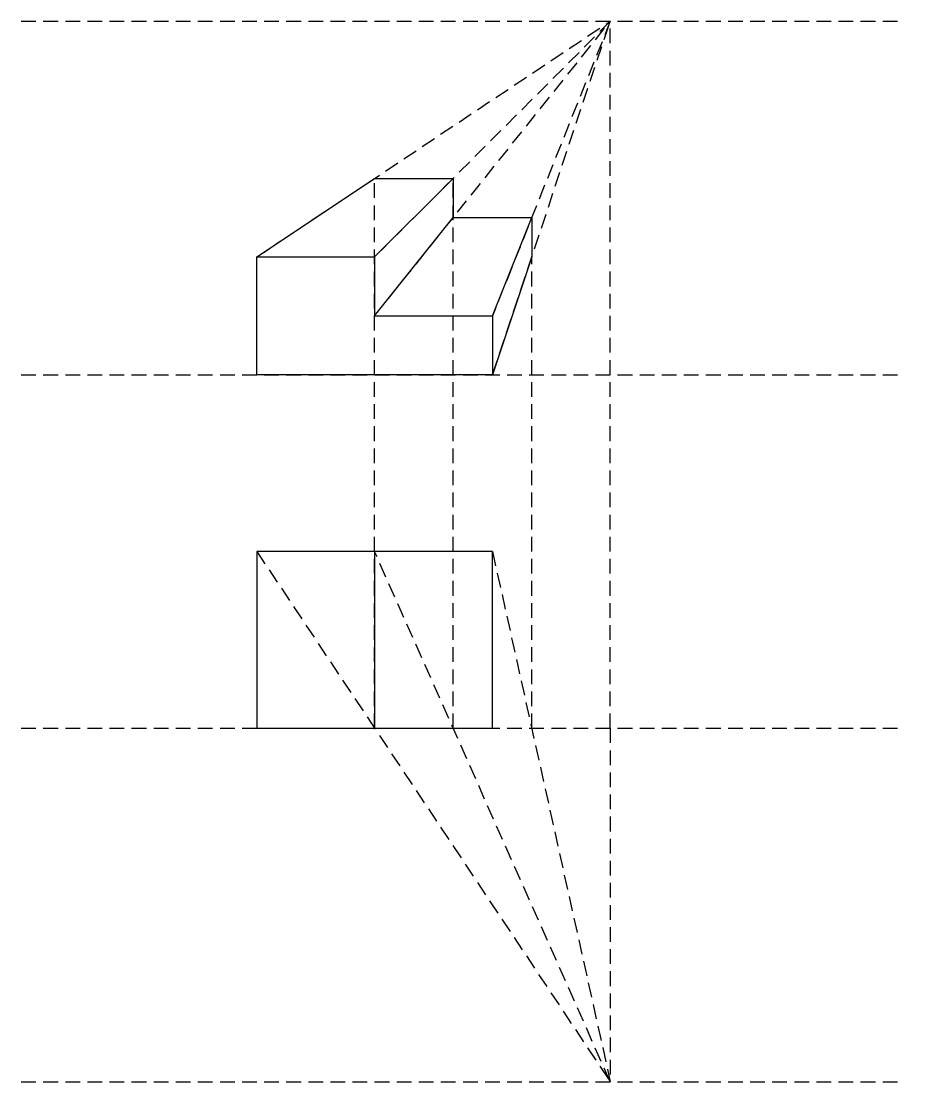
# Model space of a CAD drawing. Header units: inches. Extents: x 0 to 15, y -6 to 12.
import ezdxf

# ---------------------------------------------------------------- set-up
doc = ezdxf.new("R2010")
doc.units = ezdxf.units.IN
doc.header["$MEASUREMENT"] = 0
doc.linetypes.add('HIDDEN', pattern=[0.375, 0.25, -0.125])
doc.layers.add('Layer1', color=7, linetype='Continuous', lineweight=30)
doc.layers.add('Layer2', color=7, linetype='HIDDEN')

msp = doc.modelspace()

# ---------------------------------------------------------------- linework, layer by layer
at = {"layer": 'Layer1'}
for p, q in [((4, 8), (6, 9.333)), ((6, 9.333), (7.333, 9.333)), ((6, 8), (7.333, 9.333)), ((7.333, 9.333), (7.333, 8.667)), ((6, 7), (7.333, 8.667)), ((7.333, 8.667), (8.667, 8.667)), ((8, 7), (8.667, 8.667)), ((8.667, 8.667), (8.667, 8)), ((4, 6), (4, 8)), ((4, 8), (6, 8)), ((6, 8), (6, 7)), ((8.667, 8), (8, 6)), ((6, 7), (8, 7)), ((8, 7), (8, 6)), ((8, 6), (4, 6)), ((8, 3), (4, 3)), ((4, 3), (4, 0)), ((6, 3), (6, 0)), ((8, 0), (8, 3)), ((4, 0), (8, 0))]:
    msp.add_line(p, q, dxfattribs=at)
at = {"layer": 'Layer2'}
for p, q in [((0, 12), (15, 12)), ((4, 8), (10, 12)), ((10, 12), (6, 8)), ((6, 7), (10, 12)), ((8, 6), (10, 12)), ((10, 12), (8, 7)), ((10, 0), (10, 12)), ((6, 0), (6, 9.333)), ((7.333, 0), (7.333, 9.333)), ((8.667, 0), (8.667, 8)), ((0, 6), (15, 6)), ((4, 3), (10, -6)), ((10, -6), (6, 3)), ((8, 3), (10, -6)), ((0, 0), (15, 0)), ((10, 0), (10, -6)), ((0, -6), (15, -6))]:
    msp.add_line(p, q, dxfattribs=at)

doc.saveas('drawing.dxf')
